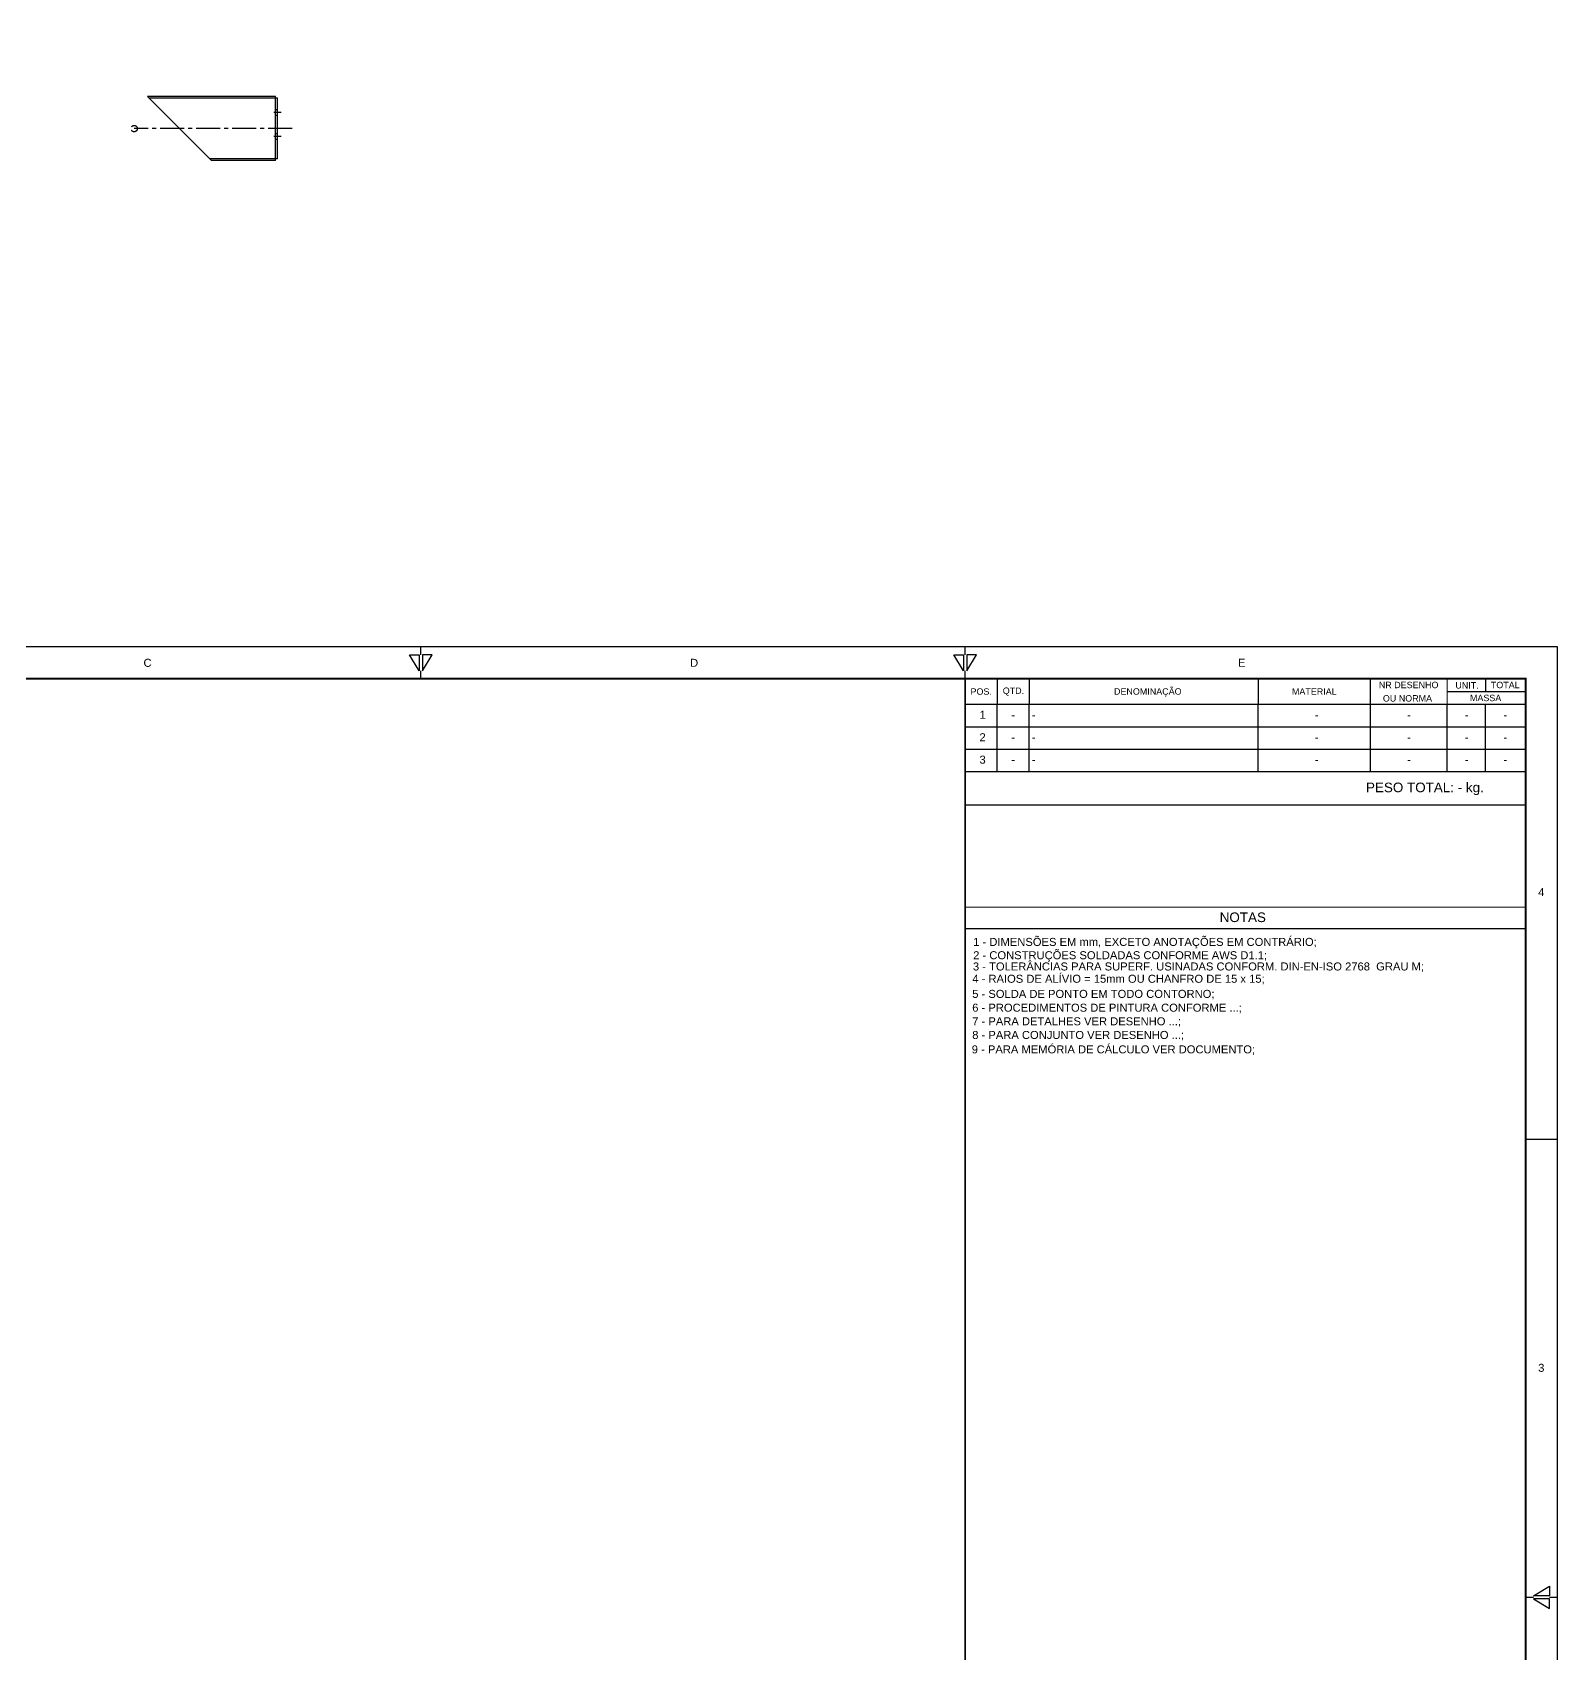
# Model space of a CAD drawing. Header units: millimetres. Extents: x -2008 to 17544, y -2684 to 8273.
# Drawn here: x 3647 to 8410, y 2794 to 7859 of the extents above; entities that cross this region are included whole.
import ezdxf
from ezdxf.enums import TextEntityAlignment as Align

# ---------------------------------------------------------------- set-up
doc = ezdxf.new("R2010")
doc.units = ezdxf.units.MM
doc.header["$LTSCALE"] = 100
doc.header["$MEASUREMENT"] = 0
doc.linetypes.add('CENTER2', pattern=[1.125, 0.75, -0.125, 0.125, -0.125])
doc.linetypes.add('HIDDEN', pattern=[0.375, 0.25, -0.125])
for name, color, linetype in [('CONTORNO', 3, 'Continuous'), ('EM-PJ-CENTRO', 10, 'CENTER2'), ('EM-PJ-CONTORNO', 3, 'Continuous'), ('EM-PJ-COTA', 7, 'Continuous'), ('EM-PJ-TEXTO', 7, 'Continuous'), ('EM-PJ-TRACEJADA', 1, 'HIDDEN'), ('PD-GR-formato', 7, 'Continuous')]:
    doc.layers.add(name, color=color, linetype=linetype)
doc.styles.add('PADRAO ANGLO', font='arial.ttf')
doc.styles.add('ROMANS', font='romans.shx', dxfattribs={"width": 0.8, "oblique": 15})

# ---------------------------------------------------------------- blocks, each defined once
blk = doc.blocks.new('FORMATO_A1')
for p, q in [((841, 594), (0, 594)), ((486, 591.5), (486, 594)), ((656, 591.5), (656, 594)), ((841, 0), (841, 594)), ((486, 584), (486, 586.5)), ((656, 584), (656, 586.5)), ((841, 440), (831, 440)), ((831, 297), (833.5, 297)), ((838.5, 297), (841, 297))]:
    blk.add_line(p, q)
for points in [[(485.5, 586.5), (482.5, 591.5), (485.5, 591.5)], [(486.5, 586.5), (489.5, 591.5), (486.5, 591.5)], [(655.5, 586.5), (652.5, 591.5), (655.5, 591.5)], [(656.5, 586.5), (659.5, 591.5), (656.5, 591.5)], [(833.5, 297.5), (838.5, 300.5), (838.5, 297.5)], [(833.5, 296.5), (838.5, 293.5), (838.5, 296.5)]]:
    blk.add_lwpolyline(points, close=True)
at = {"const_width": 0.6}
blk.add_lwpolyline([(831, 584), (25, 584), (25, 10), (831, 10)], close=True, dxfattribs=at)
at = {"style": 'PADRAO ANGLO'}
for s, p in [('C', (400.66, 588.98)), ('D', (571.35, 588.98)), ('E', (742.34, 588.98)), ('4', (835.92, 517.33)), ('3', (835.92, 368.71))]:
    blk.add_text(s, height=2.5, dxfattribs=at).set_placement(p, align=Align.MIDDLE)
blk = doc.blocks.new('LISTA_DE_MATERIAIS')
at = {"layer": 'PD-GR-formato'}
for points, const_width in [([(-175, -8), (-175, 0)], 0.6), ([(-165, -8), (-165, 0)], 0.4), ([(-155, -8), (-155, 0)], 0.4), ([(-83.47, -8), (-83.47, 0)], 0.4), ([(-48.47, -8), (-48.47, 0)], 0.4), ([(-24.47, -8), (-24.47, 0)], 0.4), ([(-12.47, -4), (-12.47, 0)], 0.4), ([(-24.47, -4), (0, -4)], 0.4), ([(-175, -8), (0, -8)], 0.4)]:
    blk.add_lwpolyline(points, dxfattribs=dict(at, const_width=const_width))
at = {"layer": 'PD-GR-formato', "style": 'PADRAO ANGLO'}
for s, p in [('POS.', (-170, -4)), ('QTD.', (-159.93, -4)), ('DENOMINAÇÃO', (-117.97, -4)), ('MATERIAL', (-65.97, -4)), ('NR DESENHO', (-36.51, -1.94)), ('UNIT.', (-18.28, -2.07)), ('MASSA', (-12.47, -6)), ('TOTAL', (-6.33, -1.95)), ('OU NORMA', (-36.87, -6.12))]:
    blk.add_text(s, height=2, dxfattribs=at).set_placement(p, align=Align.MIDDLE)
blk = doc.blocks.new('MATERIAIS')
at = {"layer": 'PD-GR-formato'}
for p, q in [((0, -7), (0, 0)), ((10, -7), (10, 0)), ((20, -7), (20, 0)), ((91.53, -7), (91.53, 0)), ((126.53, -7), (126.53, 0)), ((150.53, -7), (150.53, 0)), ((162.53, -7), (162.53, 0)), ((0, -7), (175, -7))]:
    blk.add_line(p, q, dxfattribs=at)
at = {"layer": 'PD-GR-formato', "style": 'ROMANS'}
for tag, p in [('POS.', (5.44, -4.52)), ('QTD', (14.99, -4.52)), ('MATERIAL', (109.74, -4.52)), ('NºDESENHO', (138.64, -4.52)), ('MSS.UN', (156.65, -4.52)), ('MSS.TT', (168.65, -4.52))]:
    blk.add_attdef(tag, text='', height=2.5, dxfattribs=at).set_placement(p, align=Align.CENTER)
blk.add_attdef('DENOMINAÇÃO', (20.79, -4.52), '', height=2.5, dxfattribs=at)
blk = doc.blocks.new('A$Cf4400ec1')
at = {"layer": 'CONTORNO'}
blk.add_line((7.5, 7.3), (-275.3, 7.3), dxfattribs=at)
at = {"layer": 'EM-PJ-CENTRO'}
for p, q in [((-382.9, -241.7), (-33.9, 107.3)), ((-376.2, -199.6), (-360.2, -183.6)), ((-323.2, -252.7), (-307.2, -236.6))]:
    blk.add_line(p, q, dxfattribs=at)
at = {"layer": 'EM-PJ-CONTORNO'}
for p, q in [((-416.8, -134.1), (-275.3, 7.3)), ((-413.1, -137.8), (-268, 7.3)), ((-279, -271.8), (0.2, 7.3)), ((-275.3, -275.5), (7.5, 7.3)), ((-417.6, -142.2), (-413.1, -137.8)), ((-283.5, -276.3), (-279, -271.8))]:
    blk.add_line(p, q, dxfattribs=at)
at = {"layer": 'EM-PJ-CONTORNO', "extrusion": (0, 0, -1)}
for p, q in [((-417.6, -142.2), (-283.5, -276.3)), ((-416.8, -134.1), (-275.3, -275.5))]:
    blk.add_line(p, q, dxfattribs=at)
at = {"layer": 'EM-PJ-TRACEJADA'}
for p, q in [((-374.6, -185.2), (-370.1, -180.8)), ((-361.9, -198), (-357.4, -193.5)), ((-321.5, -238.3), (-317.1, -233.8)), ((-308.8, -251), (-304.3, -246.5))]:
    blk.add_line(p, q, dxfattribs=at)
blk.add_circle((-33.9, 107.3), 10, dxfattribs=at)

msp = doc.modelspace()

# ---------------------------------------------------------------- linework, layer by layer
at = {"layer": 'EM-PJ-TEXTO'}
msp.add_line((8310, 5800), (8310, 5840), dxfattribs=at)
at = {"layer": 'EM-PJ-TEXTO', "flags": 128}
for points, const_width in [([(6559.999, 5840.014), (8310, 5840)], 3.5), ([(6560, 100), (6559.999, 5760.014)], 6), ([(6559.999, 5550.014), (8310, 5550)], 3.5), ([(6560, 5445.458), (8310.001, 5445.444)], 3.5), ([(6560, 5126.683), (8310.001, 5126.669)], 3.5), ([(6559.994, 5059.002), (8310.001, 5059.002)], 3.5)]:
    msp.add_lwpolyline(points, dxfattribs=dict(at, const_width=const_width))

# ---------------------------------------------------------------- block references
at = {"xscale": 10, "yscale": 10, "zscale": 10}
msp.add_blockref('FORMATO_A1', (0, 0), dxfattribs=at)
at = {"layer": 'EM-PJ-COTA', "rotation": 135.0047237986584}
msp.add_blockref('A$Cf4400ec1', (4016.6, 7658.722), dxfattribs=at)
at = {"layer": 'EM-PJ-TEXTO', "xscale": 10, "yscale": 10, "zscale": 10}
msp.add_blockref('LISTA_DE_MATERIAIS', (8309.999, 5840.014), dxfattribs=at)
at = {"layer": 'EM-PJ-TEXTO'}
ref = msp.add_blockref('MATERIAIS', (6559.999, 5760.014), dxfattribs=dict(at, xscale=10, yscale=10, zscale=10))
ref.add_attrib('POS.', '1', dxfattribs={"layer": '0', "height": 25, "style": 'PADRAO ANGLO'}).set_placement((6614.43, 5714.816), align=Align.CENTER)
ref.add_attrib('QTD', '-', dxfattribs={"layer": '0', "height": 25, "style": 'PADRAO ANGLO'}).set_placement((6709.912, 5714.816), align=Align.CENTER)
ref.add_attrib('DENOMINAÇÃO', '-', (6767.907, 5714.768), dxfattribs={"layer": '0', "height": 25, "style": 'PADRAO ANGLO'})
ref.add_attrib('MATERIAL', '-', dxfattribs={"layer": '0', "height": 25, "style": 'PADRAO ANGLO'}).set_placement((7657.372, 5714.816), align=Align.CENTER)
ref.add_attrib('NºDESENHO', '-', dxfattribs={"layer": '0', "height": 25, "style": 'PADRAO ANGLO'}).set_placement((7946.387, 5714.816), align=Align.CENTER)
ref.add_attrib('MSS.UN', '-', dxfattribs={"layer": '0', "height": 25, "style": 'PADRAO ANGLO'}).set_placement((8126.543, 5714.816), align=Align.CENTER)
ref.add_attrib('MSS.TT', '-', dxfattribs={"layer": '0', "height": 25, "style": 'PADRAO ANGLO'}).set_placement((8246.543, 5714.816), align=Align.CENTER)
ref = msp.add_blockref('MATERIAIS', (6559.999, 5690.014), dxfattribs=dict(at, xscale=10, yscale=10, zscale=10))
ref.add_attrib('POS.', '2', dxfattribs={"layer": '0', "height": 25, "style": 'PADRAO ANGLO'}).set_placement((6614.43, 5644.816), align=Align.CENTER)
ref.add_attrib('QTD', '-', dxfattribs={"layer": '0', "height": 25, "style": 'PADRAO ANGLO'}).set_placement((6709.912, 5644.816), align=Align.CENTER)
ref.add_attrib('DENOMINAÇÃO', '-', (6767.907, 5644.768), dxfattribs={"layer": '0', "height": 25, "style": 'PADRAO ANGLO'})
ref.add_attrib('MATERIAL', '-', dxfattribs={"layer": '0', "height": 25, "style": 'PADRAO ANGLO'}).set_placement((7657.372, 5644.816), align=Align.CENTER)
ref.add_attrib('NºDESENHO', '-', dxfattribs={"layer": '0', "height": 25, "style": 'PADRAO ANGLO'}).set_placement((7946.387, 5644.816), align=Align.CENTER)
ref.add_attrib('MSS.UN', '-', dxfattribs={"layer": '0', "height": 25, "style": 'PADRAO ANGLO'}).set_placement((8126.543, 5644.816), align=Align.CENTER)
ref.add_attrib('MSS.TT', '-', dxfattribs={"layer": '0', "height": 25, "style": 'PADRAO ANGLO'}).set_placement((8246.543, 5644.816), align=Align.CENTER)
ref = msp.add_blockref('MATERIAIS', (6559.999, 5620.014), dxfattribs=dict(at, xscale=10, yscale=10, zscale=10))
ref.add_attrib('POS.', '3', dxfattribs={"layer": '0', "height": 25, "style": 'PADRAO ANGLO'}).set_placement((6614.43, 5574.816), align=Align.CENTER)
ref.add_attrib('QTD', '-', dxfattribs={"layer": '0', "height": 25, "style": 'PADRAO ANGLO'}).set_placement((6709.912, 5574.816), align=Align.CENTER)
ref.add_attrib('DENOMINAÇÃO', '-', (6767.907, 5574.768), dxfattribs={"layer": '0', "height": 25, "style": 'PADRAO ANGLO'})
ref.add_attrib('MATERIAL', '-', dxfattribs={"layer": '0', "height": 25, "style": 'PADRAO ANGLO'}).set_placement((7657.372, 5574.816), align=Align.CENTER)
ref.add_attrib('NºDESENHO', '-', dxfattribs={"layer": '0', "height": 25, "style": 'PADRAO ANGLO'}).set_placement((7946.387, 5574.816), align=Align.CENTER)
ref.add_attrib('MSS.UN', '-', dxfattribs={"layer": '0', "height": 25, "style": 'PADRAO ANGLO'}).set_placement((8126.543, 5574.816), align=Align.CENTER)
ref.add_attrib('MSS.TT', '-', dxfattribs={"layer": '0', "height": 25, "style": 'PADRAO ANGLO'}).set_placement((8246.543, 5574.816), align=Align.CENTER)

# ---------------------------------------------------------------- texts
at = {"layer": 'EM-PJ-TEXTO', "style": 'PADRAO ANGLO'}
for s, height, p in [('PESO TOTAL: - kg.', 30, (7811.779, 5485.514)), ('1 - DIMENSÕES EM mm, EXCETO ANOTAÇÕES EM CONTRÁRIO;', 25, (6585.017, 5005.294)), ('2 - CONSTRUÇÕES SOLDADAS CONFORME AWS D1.1;', 25, (6585.017, 4963.697)), ('9 - PARA MEMÓRIA DE CÁLCULO VER DOCUMENTO;', 25, (6580.566, 4669.556))]:
    msp.add_text(s, height=height, dxfattribs=at).set_placement(p)
msp.add_text('NOTAS', height=29.9998, dxfattribs=at).set_placement((7427.058, 5079.776), align=Align.CENTER)
at = {"layer": 'EM-PJ-TEXTO', "char_height": 25, "attachment_point": 1, "style": 'PADRAO ANGLO'}
for s, insert in [('3 - TOLERÂNCIAS PARA SUPERF. USINADAS CONFORM. DIN-EN-ISO 2768  GRAU M;', (6584.186, 4953.615)), ('5 - SOLDA DE PONTO EM TODO CONTORNO;', (6581.982, 4867.931)), ('6 - PROCEDIMENTOS DE PINTURA CONFORME ...;', (6581.982, 4824.779)), ('7 - PARA DETALHES VER DESENHO ...;', (6581.982, 4782.254)), ('8 - PARA CONJUNTO VER DESENHO ...;', (6581.982, 4739.622))]:
    msp.add_mtext(s, dxfattribs=dict(at, insert=insert))
at = {"layer": 'PD-GR-formato', "insert": (6582.235, 4915.179), "char_height": 25, "width": 932.01137, "attachment_point": 1, "style": 'PADRAO ANGLO'}
msp.add_mtext('4 - RAIOS DE ALÍVIO = 15mm OU CHANFRO DE 15 x 15;', dxfattribs=at)

doc.saveas('drawing.dxf')
